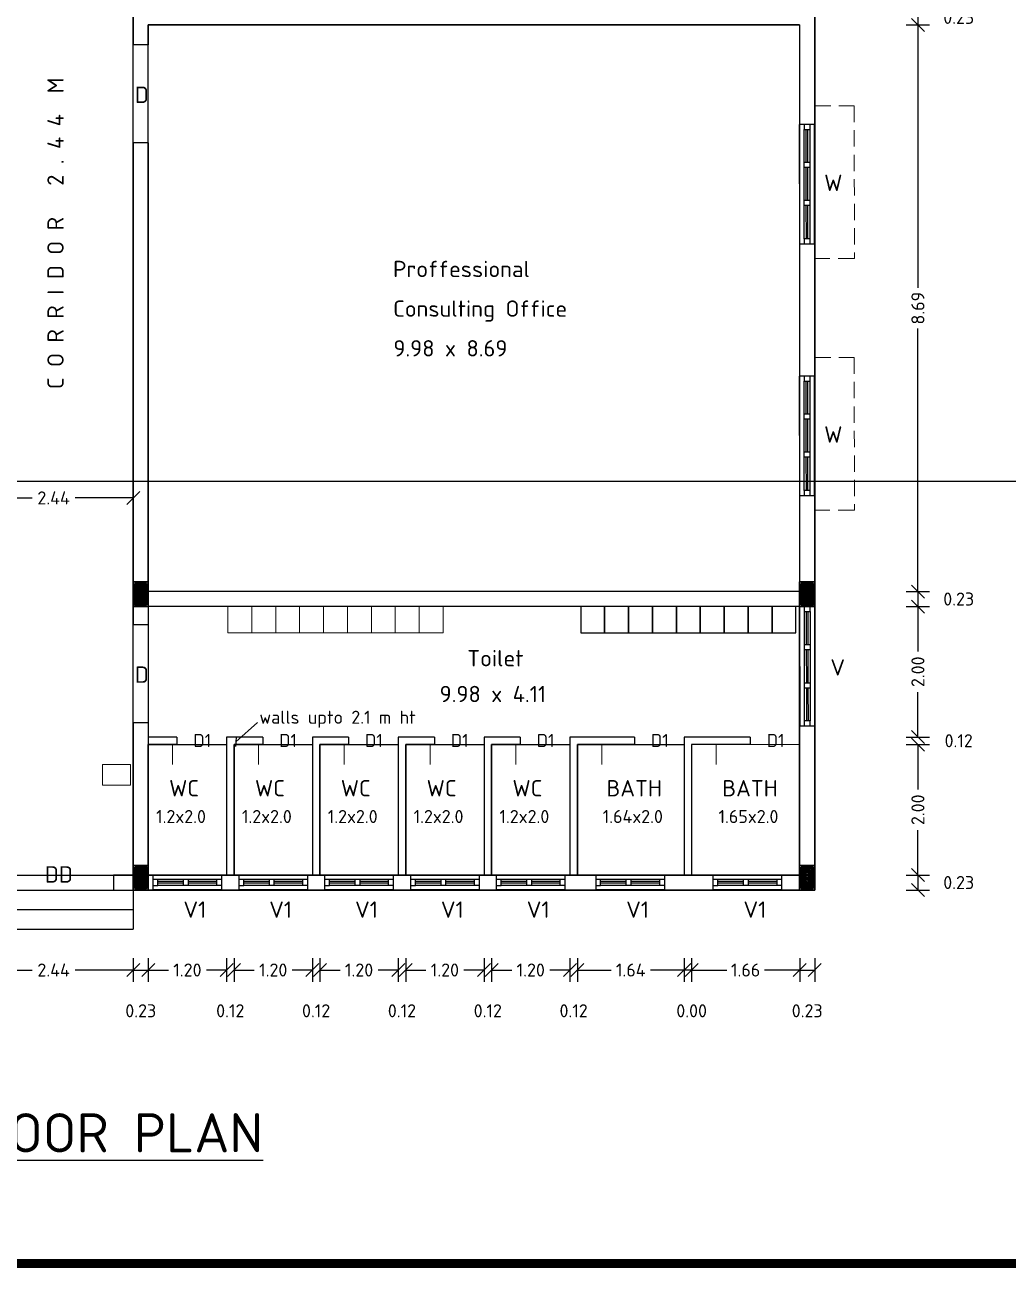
# Model space of a CAD drawing. Header units: metres. Extents: x 33037 to 86814, y -4407 to 25.
# Drawn here: x 86606.56 to 86621.63, y -4212.57 to -4193.52 of the extents above; entities that cross this region are included whole.
import ezdxf
from ezdxf.enums import TextEntityAlignment as Align

# ---------------------------------------------------------------- set-up
doc = ezdxf.new("R2010")
doc.units = ezdxf.units.M
doc.header["$MEASUREMENT"] = 0
doc.linetypes.add('CENTER', pattern=[2, 1.25, -0.25, 0.25, -0.25])
doc.linetypes.add('HIDDEN', pattern=[0.375, 0.25, -0.125])
doc.layers.add('BLK_1_COVERED_AREA', color=140, linetype='Continuous', plot=False)
doc.layers.add('BLK_1_FLR_0_BLT_UP_AREA', color=1, linetype='Continuous', plot=False)
for name, color, linetype in [('BLK_1_FLR_0_CARPET_AREA', 10, 'Continuous'), ('BLK_1_FLR_0_REGULAR_ROOM_2', 117, 'Continuous'), ('BLK_1_FLR_0_URINAL', 235, 'Continuous'), ('BLK_1_FLR_0_WATER_CLOSET', 1, 'Continuous'), ('Hatch', 9, 'Continuous'), ('Wall', 2, 'Continuous')]:
    doc.layers.add(name, color=color, linetype=linetype)
for name, color, linetype, lineweight in [('BLK_1_FLR_0_DRINKING_WATER', 7, 'Continuous', 5), ('BLK_1_FLR_0_SP_WC', 233, 'Continuous', 5), ('BLK_1_FLR_0_WASH', 56, 'Continuous', 5), ('cols', 4, 'Continuous', 30), ('hidden', 251, 'HIDDEN', 15)]:
    doc.layers.add(name, color=color, linetype=linetype, lineweight=lineweight)
doc.styles.add('ISO Proportional', font='isocpeur.ttf')
doc.dimstyles.new('T-roman', dxfattribs={"dimtxt": 0.2, "dimasz": 0.2, "dimexe": 0.18, "dimexo": 0.0625, "dimgap": 0.09, "dimtad": 0, "dimtoh": 1, "dimzin": 0, "dimdsep": 46, "dimtxsty": 'ISO Proportional', "dimblk": 'OBLIQUE', "dimcen": 0.09, "dimclrd": 5, "dimclre": 2, "dimclrt": 7, "dimadec": 0, "dimazin": 0, "dimtfac": 1, "dimtofl": 0, "dimtmove": 2, "dimatfit": 3, "dimldrblk": 'OBLIQUE', "dimfxl": 0, "dimtolj": 1, "dimtzin": 0, "dimarcsym": 0})

# ---------------------------------------------------------------- blocks, each defined once
blk = doc.blocks.new('w')
for p, q in [((0, 0), (1.829, 0)), ((0.076, -0.07), (0, -0.07)), ((0, -0.159), (0.076, -0.159)), ((0.076, -0.159), (0.076, -0.07)), ((0.076, -0.07), (1.753, -0.07)), ((0.076, -0.102), (0.584, -0.102)), ((0.076, -0.127), (0.584, -0.127)), ((0.076, -0.159), (1.753, -0.159)), ((0.584, -0.159), (0.584, -0.07)), ((0.66, -0.159), (0.66, -0.07)), ((0.66, -0.102), (1.168, -0.102)), ((0.66, -0.127), (1.168, -0.127)), ((1.168, -0.159), (1.168, -0.07)), ((1.245, -0.159), (1.245, -0.07)), ((1.245, -0.102), (1.753, -0.102)), ((1.245, -0.127), (1.753, -0.127)), ((1.829, -0.07), (1.753, -0.07)), ((1.753, -0.07), (1.753, -0.159)), ((1.753, -0.159), (1.829, -0.159)), ((0, -0.229), (1.829, -0.229))]:
    blk.add_line(p, q)
at = {"layer": 'hidden'}
for p, q in [((-0.229, -0.838), (-0.229, -0.229)), ((2.113, -0.227), (2.113, -0.837)), ((2.113, -0.837), (-0.229, -0.838))]:
    blk.add_line(p, q, dxfattribs=at)
at = {"layer": 'Wall'}
for p, q in [((0, 0), (0, -0.229)), ((1.829, -0.229), (1.829, 0))]:
    blk.add_line(p, q, dxfattribs=at)
blk = doc.blocks.new('_Oblique')
at = {"color": 0, "linetype": 'ByBlock', "lineweight": -2}
blk.add_line((-0.5, -0.5), (0.5, 0.5), dxfattribs=at)
blk = doc.blocks.new('*D1340')
at = {"color": 2, "lineweight": -2}
for p, q in [((86605.782, -4200.769), (86605.782, -4200.589)), ((86608.222, -4200.769), (86608.222, -4200.589))]:
    blk.add_line(p, q, dxfattribs=at)
at = {"color": 5, "lineweight": -2}
for p, q in [((86605.782, -4200.769), (86606.672, -4200.769)), ((86608.222, -4200.769), (86607.332, -4200.769))]:
    blk.add_line(p, q, dxfattribs=at)
at = {"color": 5, "lineweight": -2, "xscale": 0.2, "yscale": 0.2, "zscale": 0.2, "rotation": 180}
blk.add_blockref('_Oblique', (86605.782, -4200.769), dxfattribs=at)
at = {"color": 5, "lineweight": -2, "xscale": 0.2, "yscale": 0.2, "zscale": 0.2}
blk.add_blockref('_Oblique', (86608.222, -4200.769), dxfattribs=at)
at = {"color": 7, "insert": (86607.002, -4200.769), "char_height": 0.2, "attachment_point": 5, "style": 'ISO Proportional'}
blk.add_mtext('\\A1;2.44', dxfattribs=at)
blk = doc.blocks.new('*D1347')
at = {"color": 2, "lineweight": -2}
for p, q in [((86605.782, -4207.825), (86605.782, -4208.185)), ((86608.222, -4207.825), (86608.222, -4208.185))]:
    blk.add_line(p, q, dxfattribs=at)
at = {"color": 5, "lineweight": -2}
for p, q in [((86605.782, -4208.005), (86606.672, -4208.005)), ((86608.222, -4208.005), (86607.332, -4208.005))]:
    blk.add_line(p, q, dxfattribs=at)
at = {"color": 5, "lineweight": -2, "xscale": 0.2, "yscale": 0.2, "zscale": 0.2, "rotation": 180}
blk.add_blockref('_Oblique', (86605.782, -4208.005), dxfattribs=at)
at = {"color": 5, "lineweight": -2, "xscale": 0.2, "yscale": 0.2, "zscale": 0.2}
blk.add_blockref('_Oblique', (86608.222, -4208.005), dxfattribs=at)
at = {"color": 7, "insert": (86607.002, -4208.005), "char_height": 0.2, "attachment_point": 5, "style": 'ISO Proportional'}
blk.add_mtext('\\A1;2.44', dxfattribs=at)
blk = doc.blocks.new('*D1348')
at = {"color": 2, "lineweight": -2}
for p, q in [((86608.222, -4207.825), (86608.222, -4208.185)), ((86608.452, -4207.825), (86608.452, -4208.185))]:
    blk.add_line(p, q, dxfattribs=at)
at = {"color": 5, "lineweight": -2}
blk.add_line((86608.222, -4208.005), (86608.452, -4208.005), dxfattribs=at)
at = {"color": 5, "lineweight": -2, "xscale": 0.2, "yscale": 0.2, "zscale": 0.2, "rotation": 180}
blk.add_blockref('_Oblique', (86608.222, -4208.005), dxfattribs=at)
at = {"color": 5, "lineweight": -2, "xscale": 0.2, "yscale": 0.2, "zscale": 0.2}
blk.add_blockref('_Oblique', (86608.452, -4208.005), dxfattribs=at)
at = {"color": 7, "insert": (86608.337, -4208.63), "char_height": 0.2, "attachment_point": 5, "style": 'ISO Proportional'}
blk.add_mtext('\\A1;0.23', dxfattribs=at)
blk = doc.blocks.new('*D1349')
at = {"color": 2, "lineweight": -2}
for p, q in [((86608.452, -4207.825), (86608.452, -4208.185)), ((86609.652, -4207.825), (86609.652, -4208.185))]:
    blk.add_line(p, q, dxfattribs=at)
at = {"color": 5, "lineweight": -2}
for p, q in [((86608.452, -4208.005), (86608.762, -4208.005)), ((86609.652, -4208.005), (86609.342, -4208.005))]:
    blk.add_line(p, q, dxfattribs=at)
at = {"color": 5, "lineweight": -2, "xscale": 0.2, "yscale": 0.2, "zscale": 0.2, "rotation": 180}
blk.add_blockref('_Oblique', (86608.452, -4208.005), dxfattribs=at)
at = {"color": 5, "lineweight": -2, "xscale": 0.2, "yscale": 0.2, "zscale": 0.2}
blk.add_blockref('_Oblique', (86609.652, -4208.005), dxfattribs=at)
at = {"color": 7, "insert": (86609.052, -4208.005), "char_height": 0.2, "attachment_point": 5, "style": 'ISO Proportional'}
blk.add_mtext('\\A1;1.20', dxfattribs=at)
blk = doc.blocks.new('*D1350')
at = {"color": 2, "lineweight": -2}
for p, q in [((86609.652, -4207.825), (86609.652, -4208.185)), ((86609.767, -4207.825), (86609.767, -4208.185))]:
    blk.add_line(p, q, dxfattribs=at)
at = {"color": 5, "lineweight": -2}
for p, q in [((86609.652, -4208.005), (86609.452, -4208.005)), ((86609.767, -4208.005), (86609.967, -4208.005))]:
    blk.add_line(p, q, dxfattribs=at)
at = {"color": 5, "lineweight": -2, "xscale": 0.2, "yscale": 0.2, "zscale": 0.2}
blk.add_blockref('_Oblique', (86609.652, -4208.005), dxfattribs=at)
at = {"color": 5, "lineweight": -2, "xscale": 0.2, "yscale": 0.2, "zscale": 0.2, "rotation": 180}
blk.add_blockref('_Oblique', (86609.767, -4208.005), dxfattribs=at)
at = {"color": 7, "insert": (86609.709, -4208.63), "char_height": 0.2, "attachment_point": 5, "style": 'ISO Proportional'}
blk.add_mtext('\\A1;0.12', dxfattribs=at)
blk = doc.blocks.new('*D1351')
at = {"color": 2, "lineweight": -2}
for p, q in [((86609.767, -4207.825), (86609.767, -4208.185)), ((86610.967, -4207.825), (86610.967, -4208.185))]:
    blk.add_line(p, q, dxfattribs=at)
at = {"color": 5, "lineweight": -2}
for p, q in [((86609.767, -4208.005), (86610.077, -4208.005)), ((86610.967, -4208.005), (86610.657, -4208.005))]:
    blk.add_line(p, q, dxfattribs=at)
at = {"color": 5, "lineweight": -2, "xscale": 0.2, "yscale": 0.2, "zscale": 0.2, "rotation": 180}
blk.add_blockref('_Oblique', (86609.767, -4208.005), dxfattribs=at)
at = {"color": 5, "lineweight": -2, "xscale": 0.2, "yscale": 0.2, "zscale": 0.2}
blk.add_blockref('_Oblique', (86610.967, -4208.005), dxfattribs=at)
at = {"color": 7, "insert": (86610.367, -4208.005), "char_height": 0.2, "attachment_point": 5, "style": 'ISO Proportional'}
blk.add_mtext('\\A1;1.20', dxfattribs=at)
blk = doc.blocks.new('*D1352')
at = {"color": 2, "lineweight": -2}
for p, q in [((86610.967, -4207.825), (86610.967, -4208.185)), ((86611.082, -4207.825), (86611.082, -4208.185))]:
    blk.add_line(p, q, dxfattribs=at)
at = {"color": 5, "lineweight": -2}
for p, q in [((86610.967, -4208.005), (86610.767, -4208.005)), ((86611.082, -4208.005), (86611.282, -4208.005))]:
    blk.add_line(p, q, dxfattribs=at)
at = {"color": 5, "lineweight": -2, "xscale": 0.2, "yscale": 0.2, "zscale": 0.2}
blk.add_blockref('_Oblique', (86610.967, -4208.005), dxfattribs=at)
at = {"color": 5, "lineweight": -2, "xscale": 0.2, "yscale": 0.2, "zscale": 0.2, "rotation": 180}
blk.add_blockref('_Oblique', (86611.082, -4208.005), dxfattribs=at)
at = {"color": 7, "insert": (86611.024, -4208.63), "char_height": 0.2, "attachment_point": 5, "style": 'ISO Proportional'}
blk.add_mtext('\\A1;0.12', dxfattribs=at)
blk = doc.blocks.new('*D1310')
at = {"color": 2, "lineweight": -2}
for p, q in [((86611.082, -4207.825), (86611.082, -4208.185)), ((86612.282, -4207.825), (86612.282, -4208.185))]:
    blk.add_line(p, q, dxfattribs=at)
at = {"color": 5, "lineweight": -2}
for p, q in [((86611.082, -4208.005), (86611.392, -4208.005)), ((86612.282, -4208.005), (86611.972, -4208.005))]:
    blk.add_line(p, q, dxfattribs=at)
at = {"color": 5, "lineweight": -2, "xscale": 0.2, "yscale": 0.2, "zscale": 0.2, "rotation": 180}
blk.add_blockref('_Oblique', (86611.082, -4208.005), dxfattribs=at)
at = {"color": 5, "lineweight": -2, "xscale": 0.2, "yscale": 0.2, "zscale": 0.2}
blk.add_blockref('_Oblique', (86612.282, -4208.005), dxfattribs=at)
at = {"color": 7, "insert": (86611.682, -4208.005), "char_height": 0.2, "attachment_point": 5, "style": 'ISO Proportional'}
blk.add_mtext('\\A1;1.20', dxfattribs=at)
blk = doc.blocks.new('*D1311')
at = {"color": 2, "lineweight": -2}
for p, q in [((86612.282, -4207.825), (86612.282, -4208.185)), ((86612.397, -4207.825), (86612.397, -4208.185))]:
    blk.add_line(p, q, dxfattribs=at)
at = {"color": 5, "lineweight": -2}
for p, q in [((86612.282, -4208.005), (86612.082, -4208.005)), ((86612.397, -4208.005), (86612.597, -4208.005))]:
    blk.add_line(p, q, dxfattribs=at)
at = {"color": 5, "lineweight": -2, "xscale": 0.2, "yscale": 0.2, "zscale": 0.2}
blk.add_blockref('_Oblique', (86612.282, -4208.005), dxfattribs=at)
at = {"color": 5, "lineweight": -2, "xscale": 0.2, "yscale": 0.2, "zscale": 0.2, "rotation": 180}
blk.add_blockref('_Oblique', (86612.397, -4208.005), dxfattribs=at)
at = {"color": 7, "insert": (86612.339, -4208.63), "char_height": 0.2, "attachment_point": 5, "style": 'ISO Proportional'}
blk.add_mtext('\\A1;0.12', dxfattribs=at)
blk = doc.blocks.new('*D1312')
at = {"color": 2, "lineweight": -2}
for p, q in [((86612.397, -4207.825), (86612.397, -4208.185)), ((86613.597, -4207.825), (86613.597, -4208.185))]:
    blk.add_line(p, q, dxfattribs=at)
at = {"color": 5, "lineweight": -2}
for p, q in [((86612.397, -4208.005), (86612.707, -4208.005)), ((86613.597, -4208.005), (86613.287, -4208.005))]:
    blk.add_line(p, q, dxfattribs=at)
at = {"color": 5, "lineweight": -2, "xscale": 0.2, "yscale": 0.2, "zscale": 0.2, "rotation": 180}
blk.add_blockref('_Oblique', (86612.397, -4208.005), dxfattribs=at)
at = {"color": 5, "lineweight": -2, "xscale": 0.2, "yscale": 0.2, "zscale": 0.2}
blk.add_blockref('_Oblique', (86613.597, -4208.005), dxfattribs=at)
at = {"color": 7, "insert": (86612.997, -4208.005), "char_height": 0.2, "attachment_point": 5, "style": 'ISO Proportional'}
blk.add_mtext('\\A1;1.20', dxfattribs=at)
blk = doc.blocks.new('*D1313')
at = {"color": 2, "lineweight": -2}
for p, q in [((86613.597, -4207.825), (86613.597, -4208.185)), ((86613.712, -4207.825), (86613.712, -4208.185))]:
    blk.add_line(p, q, dxfattribs=at)
at = {"color": 5, "lineweight": -2}
for p, q in [((86613.597, -4208.005), (86613.397, -4208.005)), ((86613.712, -4208.005), (86613.912, -4208.005))]:
    blk.add_line(p, q, dxfattribs=at)
at = {"color": 5, "lineweight": -2, "xscale": 0.2, "yscale": 0.2, "zscale": 0.2}
blk.add_blockref('_Oblique', (86613.597, -4208.005), dxfattribs=at)
at = {"color": 5, "lineweight": -2, "xscale": 0.2, "yscale": 0.2, "zscale": 0.2, "rotation": 180}
blk.add_blockref('_Oblique', (86613.712, -4208.005), dxfattribs=at)
at = {"color": 7, "insert": (86613.654, -4208.63), "char_height": 0.2, "attachment_point": 5, "style": 'ISO Proportional'}
blk.add_mtext('\\A1;0.12', dxfattribs=at)
blk = doc.blocks.new('*D1314')
at = {"color": 2, "lineweight": -2}
for p, q in [((86613.712, -4207.825), (86613.712, -4208.185)), ((86614.912, -4207.825), (86614.912, -4208.185))]:
    blk.add_line(p, q, dxfattribs=at)
at = {"color": 5, "lineweight": -2}
for p, q in [((86613.712, -4208.005), (86614.022, -4208.005)), ((86614.912, -4208.005), (86614.602, -4208.005))]:
    blk.add_line(p, q, dxfattribs=at)
at = {"color": 5, "lineweight": -2, "xscale": 0.2, "yscale": 0.2, "zscale": 0.2, "rotation": 180}
blk.add_blockref('_Oblique', (86613.712, -4208.005), dxfattribs=at)
at = {"color": 5, "lineweight": -2, "xscale": 0.2, "yscale": 0.2, "zscale": 0.2}
blk.add_blockref('_Oblique', (86614.912, -4208.005), dxfattribs=at)
at = {"color": 7, "insert": (86614.312, -4208.005), "char_height": 0.2, "attachment_point": 5, "style": 'ISO Proportional'}
blk.add_mtext('\\A1;1.20', dxfattribs=at)
blk = doc.blocks.new('*D1315')
at = {"color": 2, "lineweight": -2}
for p, q in [((86614.912, -4207.825), (86614.912, -4208.185)), ((86615.027, -4207.825), (86615.027, -4208.185))]:
    blk.add_line(p, q, dxfattribs=at)
at = {"color": 5, "lineweight": -2}
for p, q in [((86614.912, -4208.005), (86614.712, -4208.005)), ((86615.027, -4208.005), (86615.227, -4208.005))]:
    blk.add_line(p, q, dxfattribs=at)
at = {"color": 5, "lineweight": -2, "xscale": 0.2, "yscale": 0.2, "zscale": 0.2}
blk.add_blockref('_Oblique', (86614.912, -4208.005), dxfattribs=at)
at = {"color": 5, "lineweight": -2, "xscale": 0.2, "yscale": 0.2, "zscale": 0.2, "rotation": 180}
blk.add_blockref('_Oblique', (86615.027, -4208.005), dxfattribs=at)
at = {"color": 7, "insert": (86614.969, -4208.63), "char_height": 0.2, "attachment_point": 5, "style": 'ISO Proportional'}
blk.add_mtext('\\A1;0.12', dxfattribs=at)
blk = doc.blocks.new('*D1316')
at = {"color": 2, "lineweight": -2}
for p, q in [((86615.027, -4207.825), (86615.027, -4208.185)), ((86616.662, -4207.825), (86616.662, -4208.185))]:
    blk.add_line(p, q, dxfattribs=at)
at = {"color": 5, "lineweight": -2}
for p, q in [((86615.027, -4208.005), (86615.544, -4208.005)), ((86616.662, -4208.005), (86616.144, -4208.005))]:
    blk.add_line(p, q, dxfattribs=at)
at = {"color": 5, "lineweight": -2, "xscale": 0.2, "yscale": 0.2, "zscale": 0.2, "rotation": 180}
blk.add_blockref('_Oblique', (86615.027, -4208.005), dxfattribs=at)
at = {"color": 5, "lineweight": -2, "xscale": 0.2, "yscale": 0.2, "zscale": 0.2}
blk.add_blockref('_Oblique', (86616.662, -4208.005), dxfattribs=at)
at = {"color": 7, "insert": (86615.844, -4208.005), "char_height": 0.2, "attachment_point": 5, "style": 'ISO Proportional'}
blk.add_mtext('\\A1;1.64', dxfattribs=at)
blk = doc.blocks.new('*D1317')
at = {"color": 2, "lineweight": -2}
blk.add_line((86616.777, -4207.825), (86616.777, -4208.185), dxfattribs=at)
blk.add_line((86616.777, -4207.825), (86616.777, -4208.185), dxfattribs=at)
at = {"color": 5, "lineweight": -2}
for q in [(86616.577, -4208.005), (86616.977, -4208.005)]:
    blk.add_line((86616.777, -4208.005), q, dxfattribs=at)
at = {"color": 5, "lineweight": -2, "xscale": 0.2, "yscale": 0.2, "zscale": 0.2}
blk.add_blockref('_Oblique', (86616.777, -4208.005), dxfattribs=at)
at = {"color": 5, "lineweight": -2, "xscale": 0.2, "yscale": 0.2, "zscale": 0.2, "rotation": 180}
blk.add_blockref('_Oblique', (86616.777, -4208.005), dxfattribs=at)
at = {"color": 7, "insert": (86616.777, -4208.63), "char_height": 0.2, "attachment_point": 5, "style": 'ISO Proportional'}
blk.add_mtext('\\A1;0.00', dxfattribs=at)
blk = doc.blocks.new('*D1318')
at = {"color": 2, "lineweight": -2}
for p, q in [((86616.777, -4207.825), (86616.777, -4208.185)), ((86618.432, -4207.825), (86618.432, -4208.185))]:
    blk.add_line(p, q, dxfattribs=at)
at = {"color": 5, "lineweight": -2}
for p, q in [((86616.777, -4208.005), (86617.314, -4208.005)), ((86618.432, -4208.005), (86617.894, -4208.005))]:
    blk.add_line(p, q, dxfattribs=at)
at = {"color": 5, "lineweight": -2, "xscale": 0.2, "yscale": 0.2, "zscale": 0.2, "rotation": 180}
blk.add_blockref('_Oblique', (86616.777, -4208.005), dxfattribs=at)
at = {"color": 5, "lineweight": -2, "xscale": 0.2, "yscale": 0.2, "zscale": 0.2}
blk.add_blockref('_Oblique', (86618.432, -4208.005), dxfattribs=at)
at = {"color": 7, "insert": (86617.604, -4208.005), "char_height": 0.2, "attachment_point": 5, "style": 'ISO Proportional'}
blk.add_mtext('\\A1;1.66', dxfattribs=at)
blk = doc.blocks.new('*D1319')
at = {"color": 2, "lineweight": -2}
for p, q in [((86618.432, -4207.825), (86618.432, -4208.185)), ((86618.662, -4207.825), (86618.662, -4208.185))]:
    blk.add_line(p, q, dxfattribs=at)
at = {"color": 5, "lineweight": -2}
blk.add_line((86618.432, -4208.005), (86618.662, -4208.005), dxfattribs=at)
at = {"color": 5, "lineweight": -2, "xscale": 0.2, "yscale": 0.2, "zscale": 0.2, "rotation": 180}
blk.add_blockref('_Oblique', (86618.432, -4208.005), dxfattribs=at)
at = {"color": 5, "lineweight": -2, "xscale": 0.2, "yscale": 0.2, "zscale": 0.2}
blk.add_blockref('_Oblique', (86618.662, -4208.005), dxfattribs=at)
at = {"color": 7, "insert": (86618.547, -4208.63), "char_height": 0.2, "attachment_point": 5, "style": 'ISO Proportional'}
blk.add_mtext('\\A1;0.23', dxfattribs=at)
blk = doc.blocks.new('*D1321')
at = {"color": 2, "lineweight": -2}
for p, q in [((86620.063, -4193.289), (86620.423, -4193.289)), ((86620.063, -4193.519), (86620.423, -4193.519))]:
    blk.add_line(p, q, dxfattribs=at)
at = {"color": 5, "lineweight": -2}
blk.add_line((86620.243, -4193.289), (86620.243, -4193.519), dxfattribs=at)
at = {"color": 5, "lineweight": -2, "xscale": 0.2, "yscale": 0.2, "zscale": 0.2}
for p, rotation in [((86620.243, -4193.289), 90), ((86620.243, -4193.519), 270)]:
    blk.add_blockref('_Oblique', p, dxfattribs=dict(at, rotation=rotation))
at = {"color": 7, "insert": (86620.868, -4193.404), "char_height": 0.2, "attachment_point": 5, "style": 'ISO Proportional'}
blk.add_mtext('\\A1;0.23', dxfattribs=at)
blk = doc.blocks.new('*D1322')
at = {"color": 2, "lineweight": -2}
for p, q in [((86620.063, -4193.519), (86620.423, -4193.519)), ((86620.063, -4202.204), (86620.423, -4202.204))]:
    blk.add_line(p, q, dxfattribs=at)
at = {"color": 5, "lineweight": -2}
for p, q in [((86620.243, -4193.519), (86620.243, -4197.551)), ((86620.243, -4202.204), (86620.243, -4198.171))]:
    blk.add_line(p, q, dxfattribs=at)
at = {"color": 5, "lineweight": -2, "xscale": 0.2, "yscale": 0.2, "zscale": 0.2}
for p, rotation in [((86620.243, -4193.519), 90), ((86620.243, -4202.204), 270)]:
    blk.add_blockref('_Oblique', p, dxfattribs=dict(at, rotation=rotation))
at = {"color": 7, "insert": (86620.243, -4197.861), "char_height": 0.2, "attachment_point": 5, "rotation": 90, "style": 'ISO Proportional'}
blk.add_mtext('\\A1;8.69', dxfattribs=at)
blk = doc.blocks.new('*D1323')
at = {"color": 2, "lineweight": -2}
for p, q in [((86620.063, -4202.204), (86620.423, -4202.204)), ((86620.063, -4202.434), (86620.423, -4202.434))]:
    blk.add_line(p, q, dxfattribs=at)
at = {"color": 5, "lineweight": -2}
blk.add_line((86620.243, -4202.204), (86620.243, -4202.434), dxfattribs=at)
at = {"color": 5, "lineweight": -2, "xscale": 0.2, "yscale": 0.2, "zscale": 0.2}
for p, rotation in [((86620.243, -4202.204), 90), ((86620.243, -4202.434), 270)]:
    blk.add_blockref('_Oblique', p, dxfattribs=dict(at, rotation=rotation))
at = {"color": 7, "insert": (86620.868, -4202.319), "char_height": 0.2, "attachment_point": 5, "style": 'ISO Proportional'}
blk.add_mtext('\\A1;0.23', dxfattribs=at)
blk = doc.blocks.new('*D1324')
at = {"color": 2, "lineweight": -2}
for p, q in [((86620.063, -4202.434), (86620.423, -4202.434)), ((86620.063, -4204.434), (86620.423, -4204.434))]:
    blk.add_line(p, q, dxfattribs=at)
at = {"color": 5, "lineweight": -2}
for p, q in [((86620.243, -4202.434), (86620.243, -4203.124)), ((86620.243, -4204.434), (86620.243, -4203.744))]:
    blk.add_line(p, q, dxfattribs=at)
at = {"color": 5, "lineweight": -2, "xscale": 0.2, "yscale": 0.2, "zscale": 0.2}
for p, rotation in [((86620.243, -4202.434), 90), ((86620.243, -4204.434), 270)]:
    blk.add_blockref('_Oblique', p, dxfattribs=dict(at, rotation=rotation))
at = {"color": 7, "insert": (86620.243, -4203.434), "char_height": 0.2, "attachment_point": 5, "rotation": 90, "style": 'ISO Proportional'}
blk.add_mtext('\\A1;2.00', dxfattribs=at)
blk = doc.blocks.new('*D1325')
at = {"color": 5, "lineweight": -2}
for p, q in [((86620.243, -4204.434), (86620.243, -4204.234)), ((86620.243, -4204.549), (86620.243, -4204.749))]:
    blk.add_line(p, q, dxfattribs=at)
at = {"color": 2, "lineweight": -2}
for p, q in [((86620.063, -4204.434), (86620.423, -4204.434)), ((86620.063, -4204.549), (86620.423, -4204.549))]:
    blk.add_line(p, q, dxfattribs=at)
at = {"color": 5, "lineweight": -2, "xscale": 0.2, "yscale": 0.2, "zscale": 0.2}
for p, rotation in [((86620.243, -4204.434), 270), ((86620.243, -4204.549), 90)]:
    blk.add_blockref('_Oblique', p, dxfattribs=dict(at, rotation=rotation))
at = {"color": 7, "insert": (86620.868, -4204.491), "char_height": 0.2, "attachment_point": 5, "style": 'ISO Proportional'}
blk.add_mtext('\\A1;0.12', dxfattribs=at)
blk = doc.blocks.new('*D1326')
at = {"color": 2, "lineweight": -2}
for p, q in [((86620.063, -4204.549), (86620.423, -4204.549)), ((86620.063, -4206.549), (86620.423, -4206.549))]:
    blk.add_line(p, q, dxfattribs=at)
at = {"color": 5, "lineweight": -2}
for p, q in [((86620.243, -4204.549), (86620.243, -4205.239)), ((86620.243, -4206.549), (86620.243, -4205.859))]:
    blk.add_line(p, q, dxfattribs=at)
at = {"color": 5, "lineweight": -2, "xscale": 0.2, "yscale": 0.2, "zscale": 0.2}
for p, rotation in [((86620.243, -4204.549), 90), ((86620.243, -4206.549), 270)]:
    blk.add_blockref('_Oblique', p, dxfattribs=dict(at, rotation=rotation))
at = {"color": 7, "insert": (86620.243, -4205.549), "char_height": 0.2, "attachment_point": 5, "rotation": 90, "style": 'ISO Proportional'}
blk.add_mtext('\\A1;2.00', dxfattribs=at)
blk = doc.blocks.new('*D1290')
at = {"color": 2, "lineweight": -2}
for p, q in [((86620.063, -4206.549), (86620.423, -4206.549)), ((86620.063, -4206.779), (86620.423, -4206.779))]:
    blk.add_line(p, q, dxfattribs=at)
at = {"color": 5, "lineweight": -2}
blk.add_line((86620.243, -4206.549), (86620.243, -4206.779), dxfattribs=at)
at = {"color": 5, "lineweight": -2, "xscale": 0.2, "yscale": 0.2, "zscale": 0.2}
for p, rotation in [((86620.243, -4206.549), 90), ((86620.243, -4206.779), 270)]:
    blk.add_blockref('_Oblique', p, dxfattribs=dict(at, rotation=rotation))
at = {"color": 7, "insert": (86620.868, -4206.664), "char_height": 0.2, "attachment_point": 5, "style": 'ISO Proportional'}
blk.add_mtext('\\A1;0.23', dxfattribs=at)

msp = doc.modelspace()

# ---------------------------------------------------------------- hatches: boundary and pattern name
at = {"layer": 'Hatch', "ltscale": 0.1}
h = msp.add_hatch(dxfattribs=at)
h.set_pattern_fill('ANSI31', color=251, scale=0.127, angle=-90)
h.set_pattern_definition([(315, (86608.221664, -4202.05637), (0.0112253, 0.0112253), [])])
h.paths.add_polyline_path([(86608.42486, -4202.08177), (86608.24566, -4202.08177), (86608.24566, -4202.40817), (86608.42486, -4202.40817)])
h = msp.add_hatch(dxfattribs=at)
h.set_pattern_fill('ANSI31', color=251, scale=0.127, angle=-90)
h.set_pattern_definition([(315, (86618.431664, -4202.05637), (0.0112253, 0.0112253), [])])
h.paths.add_polyline_path([(86618.63486, -4202.08177), (86618.45566, -4202.08177), (86618.45566, -4202.40817), (86618.63486, -4202.40817)])
h = msp.add_hatch(dxfattribs=at)
h.set_pattern_fill('ANSI31', color=251, scale=0.127, angle=-90)
h.set_pattern_definition([(315, (86608.223064, -4206.401506), (0.0112253, 0.0112253), [])])
h.paths.add_polyline_path([(86608.42626, -4206.42691), (86608.24706, -4206.42691), (86608.24706, -4206.75331), (86608.42626, -4206.75331)])
h = msp.add_hatch(dxfattribs=at)
h.set_pattern_fill('ANSI31', color=251, scale=0.127, angle=-90)
h.set_pattern_definition([(315, (86618.433064, -4206.401506), (0.0112253, 0.0112253), [])])
h.paths.add_polyline_path([(86618.63626, -4206.42691), (86618.45706, -4206.42691), (86618.45706, -4206.75331), (86618.63626, -4206.75331)])

# ---------------------------------------------------------------- linework, layer by layer
for p, q in [((86618.66166, -4184.60871), (86618.66166, -4206.77871)), ((86608.22166, -4192.89253), (86608.22166, -4193.82676)), ((86618.43166, -4193.51871), (86608.45166, -4193.51871)), ((86608.45166, -4193.51871), (86608.45166, -4193.82676)), ((86618.43166, -4193.51871), (86618.43166, -4198.39871)), ((86618.43166, -4193.51871), (86618.43166, -4202.20371)), ((86608.45166, -4193.82676), (86608.22166, -4193.82676)), ((86608.22166, -4195.32676), (86608.22166, -4202.71456)), ((86608.45166, -4195.32676), (86608.22166, -4195.32676)), ((86608.45166, -4195.32676), (86608.45166, -4202.71456)), ((86618.43166, -4202.20371), (86608.45166, -4202.20371)), ((86618.43166, -4202.43371), (86608.45166, -4202.43371)), ((86618.66026, -4202.43357), (86618.43166, -4202.43371)), ((86618.43166, -4202.43371), (86618.43166, -4206.54871)), ((86618.43166, -4202.43371), (86618.43276, -4204.26251)), ((86618.50151, -4202.43366), (86618.50156, -4202.50986)), ((86618.50156, -4202.50986), (86618.59046, -4202.50981)), ((86618.50156, -4202.50986), (86618.50256, -4204.18626)), ((86618.53331, -4202.50985), (86618.53361, -4203.01785)), ((86618.55871, -4202.50983), (86618.55901, -4203.01783)), ((86618.59046, -4202.50981), (86618.59041, -4202.43361)), ((86618.59046, -4202.50981), (86618.59146, -4204.18621)), ((86618.66026, -4202.43357), (86618.66136, -4204.26237)), ((86608.45166, -4202.71456), (86608.22166, -4202.71456)), ((86618.50186, -4203.01786), (86618.59076, -4203.01781)), ((86618.50191, -4203.09406), (86618.59081, -4203.09401)), ((86618.53366, -4203.09405), (86618.53396, -4203.60205)), ((86618.55906, -4203.09403), (86618.55936, -4203.60203)), ((86618.50221, -4203.60206), (86618.59111, -4203.60201)), ((86618.50226, -4203.67826), (86618.59116, -4203.67821)), ((86618.53401, -4203.67825), (86618.53431, -4204.18625)), ((86618.55941, -4203.67823), (86618.55971, -4204.18623)), ((86608.22166, -4204.21456), (86608.22166, -4206.54871)), ((86608.45166, -4204.21456), (86608.22166, -4204.21456)), ((86608.45166, -4204.21456), (86608.45166, -4206.54871)), ((86618.59146, -4204.18621), (86618.50256, -4204.18626)), ((86618.50256, -4204.18626), (86618.50261, -4204.26246)), ((86618.59151, -4204.26241), (86618.59146, -4204.18621)), ((86618.43276, -4204.26251), (86618.66136, -4204.26237)), ((86608.89166, -4204.43371), (86608.45166, -4204.43371)), ((86608.89166, -4204.54871), (86608.45166, -4204.54871)), ((86608.89166, -4204.43371), (86608.89166, -4204.54871)), ((86610.20666, -4204.43371), (86609.65166, -4204.43371)), ((86609.65166, -4204.43371), (86609.65166, -4206.54871)), ((86610.20666, -4204.54871), (86609.76666, -4204.54871)), ((86609.76666, -4204.54871), (86609.76666, -4206.54871)), ((86610.20666, -4204.43371), (86610.20666, -4204.54871)), ((86611.52166, -4204.43371), (86610.96666, -4204.43371)), ((86610.96666, -4204.43371), (86610.96666, -4206.54871)), ((86611.52166, -4204.54871), (86611.08166, -4204.54871)), ((86611.08166, -4204.54871), (86611.08166, -4206.54871)), ((86611.52166, -4204.43371), (86611.52166, -4204.54871)), ((86612.83666, -4204.43371), (86612.28166, -4204.43371)), ((86612.28166, -4204.43371), (86612.28166, -4206.54871)), ((86612.83666, -4204.54871), (86612.39666, -4204.54871)), ((86612.39666, -4204.54871), (86612.39666, -4206.54871)), ((86612.83666, -4204.43371), (86612.83666, -4204.54871)), ((86614.15166, -4204.43371), (86613.59666, -4204.43371)), ((86613.59666, -4204.43371), (86613.59666, -4206.54871)), ((86614.15166, -4204.54871), (86613.71166, -4204.54871)), ((86613.71166, -4204.54871), (86613.71166, -4206.54871)), ((86614.15166, -4204.43371), (86614.15166, -4204.54871)), ((86615.90166, -4204.43371), (86614.91166, -4204.43371)), ((86614.91166, -4204.43371), (86614.91166, -4206.54871)), ((86615.90166, -4204.54871), (86615.02666, -4204.54871)), ((86615.02666, -4204.54871), (86615.02666, -4206.54871)), ((86615.90166, -4204.43371), (86615.90166, -4204.54871)), ((86617.67166, -4204.43371), (86616.66166, -4204.43371)), ((86616.66166, -4204.43371), (86616.66166, -4206.54871)), ((86617.67166, -4204.54871), (86616.77666, -4204.54871)), ((86616.77666, -4204.54871), (86616.77666, -4206.54871)), ((86617.67166, -4204.43371), (86617.67166, -4204.54871)), ((86608.22166, -4206.54871), (86607.92166, -4206.54871)), ((86607.92166, -4206.54871), (86607.92166, -4206.77871)), ((86608.22166, -4206.54871), (86608.22166, -4207.37871)), ((86618.43166, -4206.54871), (86608.45166, -4206.54871)), ((86608.52286, -4206.54871), (86608.52286, -4206.77731)), ((86609.57538, -4206.54871), (86608.52286, -4206.54871)), ((86608.59906, -4206.61856), (86608.52286, -4206.61856)), ((86608.52286, -4206.70746), (86608.59906, -4206.70746)), ((86608.59906, -4206.70746), (86608.59906, -4206.61856)), ((86609.57538, -4206.61856), (86608.59906, -4206.61856)), ((86608.98706, -4206.65031), (86608.59906, -4206.65031)), ((86608.98706, -4206.67571), (86608.59906, -4206.67571)), ((86609.57538, -4206.70746), (86608.59906, -4206.70746)), ((86608.98706, -4206.61856), (86608.98706, -4206.70746)), ((86609.06326, -4206.61856), (86609.06326, -4206.70746)), ((86609.49918, -4206.65031), (86609.06326, -4206.65031)), ((86609.49918, -4206.67571), (86609.06326, -4206.67571)), ((86609.49918, -4206.61856), (86609.49918, -4206.70746)), ((86609.57538, -4206.54871), (86609.57538, -4206.77731)), ((86609.83786, -4206.54871), (86609.83786, -4206.77731)), ((86610.89038, -4206.54871), (86609.83786, -4206.54871)), ((86609.91406, -4206.61856), (86609.83786, -4206.61856)), ((86609.83786, -4206.70746), (86609.91406, -4206.70746)), ((86609.91406, -4206.70746), (86609.91406, -4206.61856)), ((86610.89038, -4206.61856), (86609.91406, -4206.61856)), ((86610.30206, -4206.65031), (86609.91406, -4206.65031)), ((86610.30206, -4206.67571), (86609.91406, -4206.67571)), ((86610.89038, -4206.70746), (86609.91406, -4206.70746)), ((86610.30206, -4206.61856), (86610.30206, -4206.70746)), ((86610.37826, -4206.61856), (86610.37826, -4206.70746)), ((86610.81418, -4206.65031), (86610.37826, -4206.65031)), ((86610.81418, -4206.67571), (86610.37826, -4206.67571)), ((86610.81418, -4206.61856), (86610.81418, -4206.70746)), ((86610.89038, -4206.54871), (86610.89038, -4206.77731)), ((86611.15286, -4206.54871), (86611.15286, -4206.77731)), ((86612.20538, -4206.54871), (86611.15286, -4206.54871)), ((86611.22906, -4206.61856), (86611.15286, -4206.61856)), ((86611.15286, -4206.70746), (86611.22906, -4206.70746)), ((86611.22906, -4206.70746), (86611.22906, -4206.61856)), ((86612.20538, -4206.61856), (86611.22906, -4206.61856)), ((86611.61706, -4206.65031), (86611.22906, -4206.65031)), ((86611.61706, -4206.67571), (86611.22906, -4206.67571)), ((86612.20538, -4206.70746), (86611.22906, -4206.70746)), ((86611.61706, -4206.61856), (86611.61706, -4206.70746)), ((86611.69326, -4206.61856), (86611.69326, -4206.70746)), ((86612.12918, -4206.65031), (86611.69326, -4206.65031)), ((86612.12918, -4206.67571), (86611.69326, -4206.67571)), ((86612.12918, -4206.61856), (86612.12918, -4206.70746)), ((86612.20538, -4206.54871), (86612.20538, -4206.77731)), ((86612.46786, -4206.54871), (86612.46786, -4206.77731)), ((86613.52038, -4206.54871), (86612.46786, -4206.54871)), ((86612.54406, -4206.61856), (86612.46786, -4206.61856)), ((86612.46786, -4206.70746), (86612.54406, -4206.70746)), ((86612.54406, -4206.70746), (86612.54406, -4206.61856)), ((86613.52038, -4206.61856), (86612.54406, -4206.61856)), ((86612.93206, -4206.65031), (86612.54406, -4206.65031)), ((86612.93206, -4206.67571), (86612.54406, -4206.67571)), ((86613.52038, -4206.70746), (86612.54406, -4206.70746)), ((86612.93206, -4206.61856), (86612.93206, -4206.70746)), ((86613.00826, -4206.61856), (86613.00826, -4206.70746)), ((86613.44418, -4206.65031), (86613.00826, -4206.65031)), ((86613.44418, -4206.67571), (86613.00826, -4206.67571)), ((86613.44418, -4206.61856), (86613.44418, -4206.70746)), ((86613.52038, -4206.54871), (86613.52038, -4206.77731)), ((86613.78286, -4206.54871), (86613.78286, -4206.77731)), ((86614.83538, -4206.54871), (86613.78286, -4206.54871)), ((86613.85906, -4206.61856), (86613.78286, -4206.61856)), ((86613.78286, -4206.70746), (86613.85906, -4206.70746)), ((86613.85906, -4206.70746), (86613.85906, -4206.61856)), ((86614.83538, -4206.61856), (86613.85906, -4206.61856)), ((86614.24706, -4206.65031), (86613.85906, -4206.65031)), ((86614.24706, -4206.67571), (86613.85906, -4206.67571)), ((86614.83538, -4206.70746), (86613.85906, -4206.70746)), ((86614.24706, -4206.61856), (86614.24706, -4206.70746)), ((86614.32326, -4206.61856), (86614.32326, -4206.70746)), ((86614.75918, -4206.65031), (86614.32326, -4206.65031)), ((86614.75918, -4206.67571), (86614.32326, -4206.67571)), ((86614.75918, -4206.61856), (86614.75918, -4206.70746)), ((86614.83538, -4206.54871), (86614.83538, -4206.77731)), ((86615.30662, -4206.54871), (86615.30662, -4206.77731)), ((86616.35915, -4206.54871), (86615.30662, -4206.54871)), ((86615.38282, -4206.61856), (86615.30662, -4206.61856)), ((86615.30662, -4206.70746), (86615.38282, -4206.70746)), ((86615.38282, -4206.70746), (86615.38282, -4206.61856)), ((86616.35915, -4206.61856), (86615.38282, -4206.61856)), ((86615.77082, -4206.65031), (86615.38282, -4206.65031)), ((86615.77082, -4206.67571), (86615.38282, -4206.67571)), ((86616.35915, -4206.70746), (86615.38282, -4206.70746)), ((86615.77082, -4206.61856), (86615.77082, -4206.70746)), ((86615.84702, -4206.61856), (86615.84702, -4206.70746)), ((86616.28295, -4206.65031), (86615.84702, -4206.65031)), ((86616.28295, -4206.67571), (86615.84702, -4206.67571)), ((86616.28295, -4206.61856), (86616.28295, -4206.70746)), ((86616.35915, -4206.54871), (86616.35915, -4206.77731)), ((86617.10317, -4206.54871), (86617.10317, -4206.77731)), ((86618.1557, -4206.54871), (86617.10317, -4206.54871)), ((86617.17937, -4206.61856), (86617.10317, -4206.61856)), ((86617.10317, -4206.70746), (86617.17937, -4206.70746)), ((86617.17937, -4206.70746), (86617.17937, -4206.61856)), ((86618.1557, -4206.61856), (86617.17937, -4206.61856)), ((86617.56737, -4206.65031), (86617.17937, -4206.65031)), ((86617.56737, -4206.67571), (86617.17937, -4206.67571)), ((86618.1557, -4206.70746), (86617.17937, -4206.70746)), ((86617.56737, -4206.61856), (86617.56737, -4206.70746)), ((86617.64357, -4206.61856), (86617.64357, -4206.70746)), ((86618.0795, -4206.65031), (86617.64357, -4206.65031)), ((86618.0795, -4206.67571), (86617.64357, -4206.67571)), ((86618.0795, -4206.61856), (86618.0795, -4206.70746)), ((86618.1557, -4206.54871), (86618.1557, -4206.77731)), ((86605.78166, -4206.77871), (86608.22166, -4206.77871)), ((86618.66166, -4206.77871), (86608.22166, -4206.77871)), ((86609.57538, -4206.77731), (86608.52286, -4206.77731)), ((86610.89038, -4206.77731), (86609.83786, -4206.77731)), ((86612.20538, -4206.77731), (86611.15286, -4206.77731)), ((86613.52038, -4206.77731), (86612.46786, -4206.77731)), ((86614.83538, -4206.77731), (86613.78286, -4206.77731)), ((86616.35915, -4206.77731), (86615.30662, -4206.77731)), ((86618.1557, -4206.77731), (86617.10317, -4206.77731)), ((86605.78166, -4207.07871), (86608.22166, -4207.07871)), ((86605.78166, -4207.37871), (86608.22166, -4207.37871))]:
    msp.add_line(p, q)
at = {"const_width": 0.13933}
msp.add_lwpolyline([(86588.80011, -4151.73023), (86656.72512, -4151.73023), (86656.72512, -4212.50459), (86588.80011, -4212.50459)], close=True, dxfattribs=at)
at = {"linetype": 'CENTER', "const_width": 0.025}
msp.add_lwpolyline([(86592.95539, -4200.51507), (86650.70358, -4200.51507)], dxfattribs=at)
at = {"layer": 'BLK_1_COVERED_AREA'}
msp.add_lwpolyline([(86595.34166, -4206.77871), (86618.66166, -4206.77871), (86618.66166, -4184.60871), (86595.34166, -4184.60871)], close=True, dxfattribs=at)
at = {"layer": 'BLK_1_FLR_0_BLT_UP_AREA', "color": 18}
msp.add_lwpolyline([(86595.34166, -4206.77871), (86618.66166, -4206.77871), (86618.66166, -4184.60871), (86595.34166, -4184.60871)], close=True, dxfattribs=at)
at = {"layer": 'BLK_1_FLR_0_CARPET_AREA'}
for points in [[(86605.78166, -4206.54871), (86608.22166, -4206.54871), (86608.22166, -4184.83871), (86605.78166, -4184.83871)], [(86608.45166, -4193.51871), (86618.43166, -4193.51871), (86618.43166, -4202.20371), (86608.45166, -4202.20371)], [(86608.45166, -4206.54871), (86618.43026, -4206.54871), (86618.43026, -4202.43371), (86608.45166, -4202.43371)]]:
    msp.add_lwpolyline(points, close=True, dxfattribs=at)
at = {"layer": 'BLK_1_FLR_0_DRINKING_WATER'}
msp.add_lwpolyline([(86607.75228, -4205.17419), (86608.18229, -4205.17419), (86608.18229, -4204.85446), (86607.75228, -4204.85446)], close=True, dxfattribs=at)
at = {"layer": 'BLK_1_FLR_0_REGULAR_ROOM_2', "color": 2}
msp.add_lwpolyline([(86608.45166, -4193.51871), (86618.43166, -4193.51871), (86618.43166, -4202.20371), (86608.45166, -4202.20371)], close=True, dxfattribs=at)
at = {"layer": 'BLK_1_FLR_0_SP_WC'}
msp.add_lwpolyline([(86616.77666, -4204.54871), (86618.43026, -4204.54871), (86618.43026, -4206.54871), (86616.77666, -4206.54871)], close=True, dxfattribs=at)
at = {"layer": 'BLK_1_FLR_0_URINAL'}
for points in [[(86615.07673, -4202.43343), (86615.07673, -4202.83639), (86615.44315, -4202.83639), (86615.44315, -4202.43343)], [(86615.44315, -4202.43343), (86615.44315, -4202.83639), (86615.80958, -4202.83639), (86615.80958, -4202.43343)], [(86615.80958, -4202.43343), (86615.80958, -4202.83639), (86616.176, -4202.83639), (86616.176, -4202.43343)], [(86616.176, -4202.43357), (86616.176, -4202.83653), (86616.54242, -4202.83653), (86616.54242, -4202.43357)], [(86616.54242, -4202.43357), (86616.54242, -4202.83653), (86616.90884, -4202.83653), (86616.90884, -4202.43357)], [(86616.90884, -4202.43357), (86616.90884, -4202.83653), (86617.27526, -4202.83653), (86617.27526, -4202.43357)], [(86617.27526, -4202.43357), (86617.27526, -4202.83653), (86617.64168, -4202.83653), (86617.64168, -4202.43357)], [(86617.64168, -4202.43357), (86617.64168, -4202.83653), (86618.0081, -4202.83653), (86618.0081, -4202.43357)], [(86618.0081, -4202.43357), (86618.0081, -4202.83653), (86618.37452, -4202.83653), (86618.37452, -4202.43357)]]:
    msp.add_lwpolyline(points, close=True, dxfattribs=at)
at = {"layer": 'BLK_1_FLR_0_WASH', "color": 55}
for points in [[(86609.67136, -4202.43357), (86609.67136, -4202.83653), (86610.03779, -4202.83653), (86610.03779, -4202.43357)], [(86610.03779, -4202.43357), (86610.03779, -4202.83653), (86610.40421, -4202.83653), (86610.40421, -4202.43357)], [(86610.40421, -4202.43343), (86610.40421, -4202.83639), (86610.77063, -4202.83639), (86610.77063, -4202.43343)], [(86610.77063, -4202.43343), (86610.77063, -4202.83639), (86611.13705, -4202.83639), (86611.13705, -4202.43343)], [(86611.13705, -4202.43357), (86611.13705, -4202.83653), (86611.50347, -4202.83653), (86611.50347, -4202.43357)], [(86611.50347, -4202.43357), (86611.50347, -4202.83653), (86611.86989, -4202.83653), (86611.86989, -4202.43357)]]:
    msp.add_lwpolyline(points, close=True, dxfattribs=at)
at = {"layer": 'BLK_1_FLR_0_WASH', "color": 56}
for points in [[(86611.86989, -4202.43371), (86611.86989, -4202.83667), (86612.23631, -4202.83667), (86612.23631, -4202.43371)], [(86612.23631, -4202.43384), (86612.23631, -4202.8368), (86612.60273, -4202.8368), (86612.60273, -4202.43384)], [(86612.60273, -4202.43384), (86612.60273, -4202.8368), (86612.96915, -4202.8368), (86612.96915, -4202.43384)]]:
    msp.add_lwpolyline(points, close=True, dxfattribs=at)
at = {"layer": 'BLK_1_FLR_0_WASH', "color": 60}
for points in [[(86608.82592, -4204.54871), (86608.82592, -4204.85609)], [(86610.14092, -4204.54871), (86610.14092, -4204.85609)], [(86611.45592, -4204.54871), (86611.45592, -4204.85609)], [(86612.77092, -4204.54871), (86612.77092, -4204.85609)], [(86614.08592, -4204.54871), (86614.08592, -4204.85609)], [(86615.40092, -4204.54871), (86615.40092, -4204.85609)], [(86617.15092, -4204.54871), (86617.15092, -4204.85609)]]:
    msp.add_lwpolyline(points, dxfattribs=at)
at = {"layer": 'BLK_1_FLR_0_WATER_CLOSET', "color": 2}
for points in [[(86608.45166, -4204.54871), (86609.65166, -4204.54871), (86609.65166, -4206.54871), (86608.45166, -4206.54871)], [(86609.76666, -4204.54871), (86610.96666, -4204.54871), (86610.96666, -4206.54871), (86609.76666, -4206.54871)], [(86611.08166, -4204.54871), (86612.28166, -4204.54871), (86612.28166, -4206.54871), (86611.08166, -4206.54871)]]:
    msp.add_lwpolyline(points, close=True, dxfattribs=at)
at = {"layer": 'BLK_1_FLR_0_WATER_CLOSET', "color": 1}
for points in [[(86612.39666, -4204.54871), (86613.59666, -4204.54871), (86613.59666, -4206.54871), (86612.39666, -4206.54871)], [(86613.71166, -4204.54871), (86614.91166, -4204.54871), (86614.91166, -4206.54871), (86613.71166, -4206.54871)], [(86615.02666, -4204.54871), (86616.66166, -4204.54871), (86616.66166, -4206.54871), (86615.02666, -4206.54871)]]:
    msp.add_lwpolyline(points, close=True, dxfattribs=at)
at = {"layer": 'cols', "linetype": 'Continuous'}
for points in [[(86608.22026, -4202.05637), (86608.22026, -4202.43357), (86608.45026, -4202.43357), (86608.45026, -4202.05637)], [(86608.24566, -4202.08177), (86608.24566, -4202.40817), (86608.42486, -4202.40817), (86608.42486, -4202.08177)], [(86618.43026, -4202.05637), (86618.43026, -4202.43357), (86618.66026, -4202.43357), (86618.66026, -4202.05637)], [(86618.45566, -4202.08177), (86618.45566, -4202.40817), (86618.63486, -4202.40817), (86618.63486, -4202.08177)], [(86608.22166, -4206.40151), (86608.22166, -4206.77871), (86608.45166, -4206.77871), (86608.45166, -4206.40151)], [(86608.24706, -4206.42691), (86608.24706, -4206.75331), (86608.42626, -4206.75331), (86608.42626, -4206.42691)], [(86618.43166, -4206.40151), (86618.43166, -4206.77871), (86618.66166, -4206.77871), (86618.66166, -4206.40151)], [(86618.45706, -4206.42691), (86618.45706, -4206.75331), (86618.63626, -4206.75331), (86618.63626, -4206.42691)]]:
    msp.add_lwpolyline(points, close=True, dxfattribs=at)

# ---------------------------------------------------------------- block references
at = {"rotation": 90.03425106185337}
for p in [(86618.43221, -4196.87311), (86618.43221, -4200.73037)]:
    msp.add_blockref('w', p, dxfattribs=at)

# ---------------------------------------------------------------- texts
at = {"style": 'ISO Proportional'}
msp.add_text('C O R R I D O R   2 . 4 4  M      W I D E', height=0.25, rotation=90, dxfattribs=at).set_placement((86607.15633, -4199.10151))
for s, height, p in [('D', 0.25, (86608.24547, -4194.71521)), ('Proffessional ', 0.25, (86612.20282, -4197.38528)), ('Consulting Office', 0.25, (86612.20282, -4197.99254)), ('9.98 x 8.69', 0.25, (86612.20725, -4198.60097)), ('Toilet', 0.25, (86613.33894, -4203.35086)), ('D', 0.25, (86608.24547, -4203.603)), ('9.98 x 4.11', 0.25, (86612.91574, -4203.89961)), ('walls upto 2.1 m ht', 0.2, (86610.15536, -4204.23091)), ('D1', 0.2, (86609.14331, -4204.58691)), ('D1', 0.2, (86610.45831, -4204.58691)), ('D1', 0.2, (86611.77331, -4204.58691)), ('D1', 0.2, (86613.08831, -4204.58691)), ('D1', 0.2, (86614.40331, -4204.58691)), ('D1', 0.2, (86616.15337, -4204.58691)), ('D1', 0.2, (86617.92781, -4204.58691)), ('WC', 0.25, (86608.77201, -4205.34357)), ('WC', 0.25, (86610.08701, -4205.34357)), ('WC', 0.25, (86611.40201, -4205.34357)), ('WC', 0.25, (86612.71701, -4205.34357)), ('WC', 0.25, (86614.03201, -4205.34357)), ('BATH', 0.25, (86615.47137, -4205.34357)), ('BATH', 0.25, (86617.24582, -4205.34357)), ('1.2x2.0', 0.2, (86608.57197, -4205.75242)), ('1.2x2.0', 0.2, (86609.88697, -4205.75242)), ('1.2x2.0', 0.2, (86611.20197, -4205.75242)), ('1.2x2.0', 0.2, (86612.51697, -4205.75242)), ('1.2x2.0', 0.2, (86613.83197, -4205.75242)), ('1.64x2.0', 0.2, (86615.41392, -4205.75242)), ('1.65x2.0', 0.2, (86617.18836, -4205.75242)), ('DD', 0.25, (86606.86676, -4206.6647)), ('%%UGROUND FLOOR PLAN', 0.6, (86602.00368, -4210.80009))]:
    msp.add_text(s, height=height, dxfattribs=at).set_placement(p)
for s, p in [('W', (86618.9471, -4195.93956)), ('W', (86618.9471, -4199.79682)), ('V', (86619.0148, -4203.36712)), ('V1', (86609.1653, -4207.07899)), ('V1', (86610.4803, -4207.07899)), ('V1', (86611.7953, -4207.07899)), ('V1', (86613.1103, -4207.07899)), ('V1', (86614.4253, -4207.07899)), ('V1', (86615.94906, -4207.07899)), ('V1', (86617.74562, -4207.07899))]:
    msp.add_text(s, height=0.25, dxfattribs=at).set_placement(p, align=Align.MIDDLE)

# ---------------------------------------------------------------- dimensions: what is measured, and where the dimension line sits
for base, p1, p2, picture, middle in [((86620.24254, -4193.51871), (86618.43166, -4193.28871), (86618.43166, -4193.51871), '*D1321', (86620.86754, -4193.40371)), ((86620.2425378334, -4202.2037062648), (86618.4316641928, -4193.5187062648), (86618.4316641928, -4202.2037062648), '*D1322', (86620.2425378334, -4197.8612062649)), ((86620.24254, -4202.43357), (86618.43166, -4202.20371), (86618.66026, -4202.43357), '*D1323', (86620.86754, -4202.31864)), ((86620.24254, -4204.43371), (86618.66026, -4202.43357), (86617.67166, -4204.43371), '*D1324', (86620.24254, -4203.43364)), ((86620.2425378336, -4204.5487062648), (86617.6716641928, -4204.4337062648), (86617.6716641928, -4204.5487062648), '*D1325', (86620.8675378336, -4204.4912062649)), ((86620.24254, -4206.54871), (86617.67166, -4204.54871), (86618.43166, -4206.54871), '*D1326', (86620.24254, -4205.54871)), ((86620.24254, -4206.77871), (86618.43166, -4206.54871), (86618.66166, -4206.77871), '*D1290', (86620.86754, -4206.66371))]:
    dim = msp.add_linear_dim(base=base, p1=p1, p2=p2, angle=270, dimstyle='T-roman', override={"dimfxl": 0.18})
    dim.commit()
    dim.dimension.update_dxf_attribs({"geometry": picture, "text_midpoint": middle})
dim = msp.add_aligned_dim(p1=(86605.78166, -4200.81115), p2=(86608.22166, -4200.81115), distance=0.04195, dimstyle='T-roman', override={"dimfxl": 0.18})
dim.commit()
dim.dimension.update_dxf_attribs({"geometry": '*D1340', "text_midpoint": (86607.00166, -4200.7692)})
for base, p1, p2, picture, middle in [((86608.45166, -4208.00474), (86608.22166, -4206.77871), (86608.45166, -4206.54871), '*D1348', (86608.33666, -4208.62974)), ((86609.65166, -4208.00474), (86608.45166, -4206.54871), (86609.65166, -4206.54871), '*D1349', (86609.05166, -4208.00474)), ((86609.7666641928, -4208.0047384889), (86609.6516641928, -4206.5487062648), (86609.7666641928, -4206.5487062648), '*D1350', (86609.7091641928, -4208.6297384889)), ((86610.96666, -4208.00474), (86609.76666, -4206.54871), (86610.96666, -4206.54871), '*D1351', (86610.36666, -4208.00474)), ((86611.0816641928, -4208.0047384889), (86610.9666641928, -4206.5487062648), (86611.0816641928, -4206.5487062648), '*D1352', (86611.0241641928, -4208.6297384889)), ((86612.28166, -4208.00474), (86611.08166, -4206.54871), (86612.28166, -4206.54871), '*D1310', (86611.68166, -4208.00474)), ((86612.3966641928, -4208.0047384889), (86612.2816641928, -4206.5487062648), (86612.3966641928, -4206.5487062648), '*D1311', (86612.3391641928, -4208.6297384889)), ((86613.59666, -4208.00474), (86612.39666, -4206.54871), (86613.59666, -4206.54871), '*D1312', (86612.99666, -4208.00474)), ((86613.7116641928, -4208.0047384889), (86613.5966641928, -4206.5487062648), (86613.7116641928, -4206.5487062648), '*D1313', (86613.6541641928, -4208.6297384889)), ((86614.91166, -4208.00474), (86613.71166, -4206.54871), (86614.91166, -4206.54871), '*D1314', (86614.31166, -4208.00474)), ((86615.0266641928, -4208.0047384889), (86614.9116641928, -4206.5487062648), (86615.0266641928, -4206.5487062648), '*D1315', (86614.9691641928, -4208.6297384889)), ((86616.6616641928, -4208.0047384889), (86615.0266641928, -4206.5487062648), (86616.6616641928, -4206.5487062648), '*D1316', (86615.8441641928, -4208.0047384889)), ((86616.7766641928, -4208.0047384889), (86616.7766641928, -4206.5487062648), (86616.7766641928, -4206.5487062648), '*D1317', (86616.7766641928, -4208.6297384889)), ((86618.4316641928, -4208.0047384889), (86616.7766641928, -4206.5487062648), (86618.4316641928, -4206.5487062648), '*D1318', (86617.6041641928, -4208.0047384889)), ((86618.66166, -4208.00474), (86618.43166, -4206.54871), (86618.66166, -4206.77871), '*D1319', (86618.54666, -4208.62974)), ((86608.22166, -4208.00474), (86605.78166, -4206.77871), (86608.22166, -4206.77871), '*D1347', (86607.00166, -4208.00474))]:
    dim = msp.add_linear_dim(base=base, p1=p1, p2=p2, dimstyle='T-roman', override={"dimfxl": 0.18})
    dim.commit()
    dim.dimension.update_dxf_attribs({"geometry": picture, "text_midpoint": middle})

# ---------------------------------------------------------------- leaders
msp.add_leader([(86609.79306, -4204.50699), (86610.12356, -4204.20931)], dimstyle='T-roman', override={"dimasz": 0.1, "dimgap": 0.09, "dimtad": 0, "dimclrd": 256, "dimfxl": 0.18})

doc.saveas('drawing.dxf')
